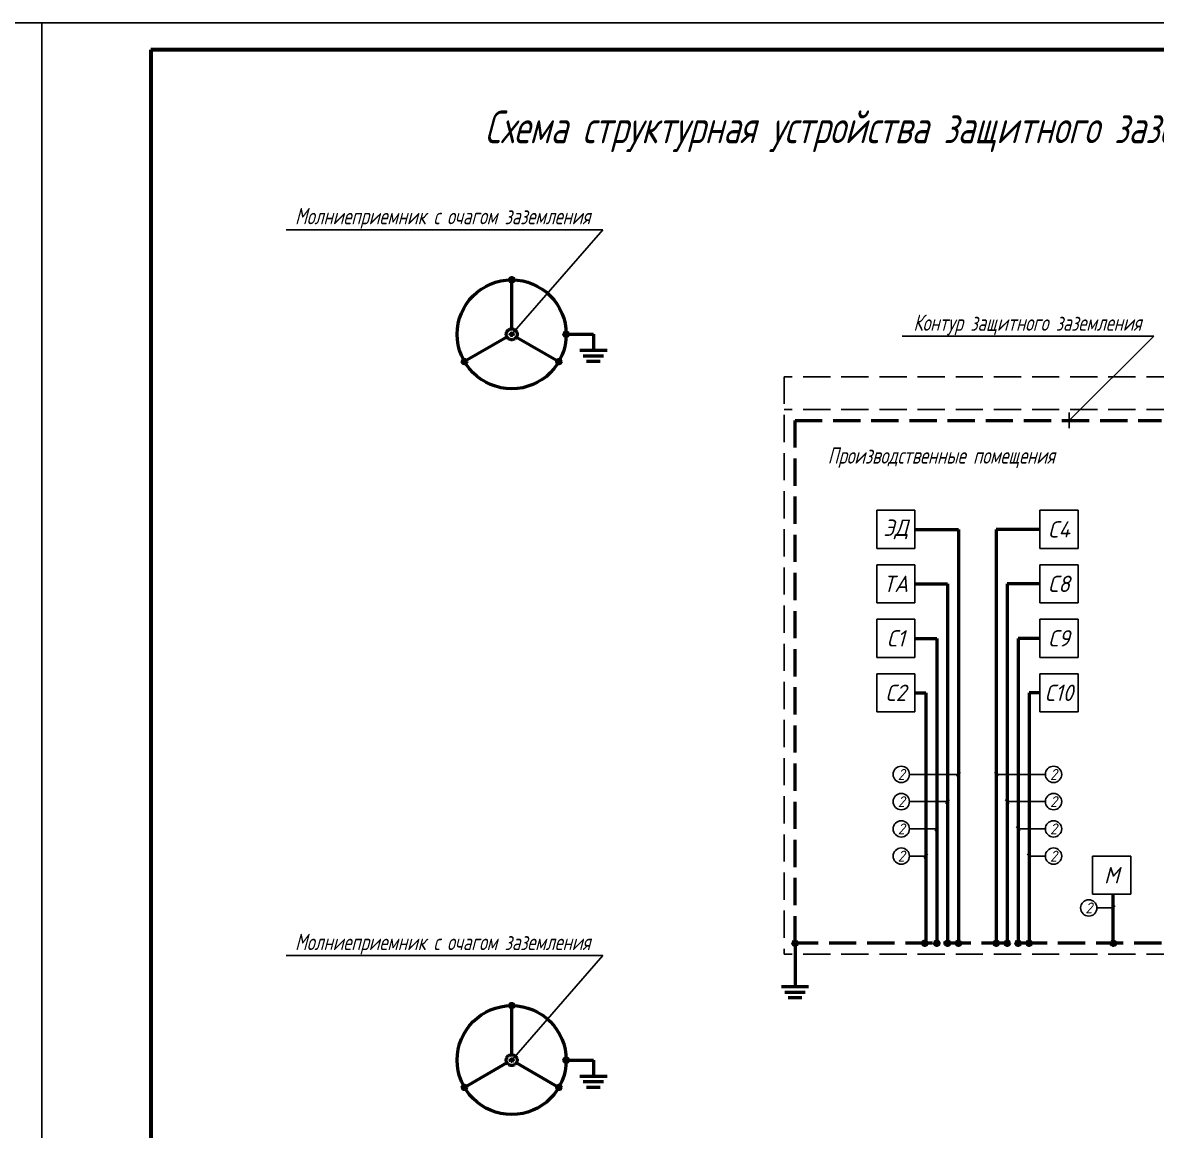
# Model space of a CAD drawing. Header units: millimetres. Extents: x 6735 to 13224, y -12144 to -9633.
# Drawn here: x 9253.6 to 9461.7, y -9836.7 to -9633.4 of the extents above; entities that cross this region are included whole.
import ezdxf
from ezdxf import colors
from ezdxf.entities.mleader import LeaderData, LeaderLine
from ezdxf.math import Vec2, Vec3

# ---------------------------------------------------------------- set-up
doc = ezdxf.new("R2010")
doc.units = ezdxf.units.MM
doc.linetypes.add('gost5', pattern=[7, 5, -2, 0])
doc.linetypes.add('gost6', pattern=[12, 8, -1.5, 1, -1.5])
for name, color, linetype, lineweight in [('Заземление (Вновь)', 6, 'gost6', 50), ('Линия выноска', 137, 'Continuous', 25), ('Рамка толстая', 7, 'Continuous', 60), ('Рамка тонкая', 5, 'Continuous', 25), ('Текст', 2, 'Continuous', 25)]:
    doc.layers.add(name, color=color, linetype=linetype, lineweight=lineweight)
doc.styles.add('Simplex', font='simplex.shx', dxfattribs={"width": 0.7, "oblique": 15})

# ---------------------------------------------------------------- blocks, each defined once
blk = doc.blocks.new('A$C54FF5821')
at = {"layer": 'Рамка толстая'}
for p, q in [((20, 589), (20, 5)), ((415, 589), (20, 589))]:
    blk.add_line(p, q, dxfattribs=at)
at = {"layer": 'Рамка тонкая'}
for p, q in [((420, 594), (0, 594)), ((0, 594), (0, 0))]:
    blk.add_line(p, q, dxfattribs=at)
blk = doc.blocks.new('A$C191D409F')
at = {"layer": 'Рамка тонкая'}
for p, q in [((1682, 594), (0, 594)), ((1682, 0), (1682, 594))]:
    blk.add_line(p, q, dxfattribs=at)
blk = doc.blocks.new('_Oblique')
at = {"color": 0, "lineweight": -2}
blk.add_line((-0.5, -0.5), (0.5, 0.5), dxfattribs=at)
blk = doc.blocks.new('_None')

msp = doc.modelspace()

# ---------------------------------------------------------------- hatches: boundary and pattern name
at = {"layer": 'Заземление (Вновь)', "linetype": 'ByBlock'}
h = msp.add_hatch(color=256, dxfattribs=at)
h.paths.add_polyline_path([(9343.35387, -9680.16428), (9343.35387, -9680.56428), (9343.75387, -9680.56428, 0.414213562)])
h.paths.add_polyline_path([(9343.35387, -9680.16428, 0.414213562), (9342.95387, -9680.56428), (9343.35387, -9680.56428)])
h.paths.add_polyline_path([(9343.75387, -9680.56428), (9343.35387, -9680.56428), (9342.95387, -9680.56428, 1)])
at = {"layer": 'Заземление (Вновь)'}
h = msp.add_hatch(color=256, dxfattribs=at)
edge = h.paths.add_edge_path()
edge.add_arc((9343.35387, -9690.56428), 0.40452, 0, 360)
at = {"layer": 'Заземление (Вновь)', "linetype": 'ByBlock'}
h = msp.add_hatch(color=256, dxfattribs=at)
h.paths.add_polyline_path([(9353.35387, -9690.16428), (9353.35387, -9690.56428), (9353.75387, -9690.56428, 0.414213562)])
h.paths.add_polyline_path([(9353.35387, -9690.16428, 0.414213562), (9352.95387, -9690.56428), (9353.35387, -9690.56428)])
h.paths.add_polyline_path([(9353.75387, -9690.56428), (9353.35387, -9690.56428), (9352.95387, -9690.56428, 1)])
h = msp.add_hatch(color=256, dxfattribs=at)
h.paths.add_polyline_path([(9334.69362, -9695.16428), (9334.69362, -9695.56428), (9335.09362, -9695.56428, 0.414213562)])
h.paths.add_polyline_path([(9334.69362, -9695.16428, 0.414213562), (9334.29362, -9695.56428), (9334.69362, -9695.56428)])
h.paths.add_polyline_path([(9335.09362, -9695.56428), (9334.69362, -9695.56428), (9334.29362, -9695.56428, 1)])
h = msp.add_hatch(color=256, dxfattribs=at)
h.paths.add_polyline_path([(9352.01412, -9695.16428), (9352.01412, -9695.56428), (9352.41412, -9695.56428, 0.414213562)])
h.paths.add_polyline_path([(9352.01412, -9695.16428, 0.414213562), (9351.61412, -9695.56428), (9352.01412, -9695.56428)])
h.paths.add_polyline_path([(9352.41412, -9695.56428), (9352.01412, -9695.56428), (9351.61412, -9695.56428, 1)])
h = msp.add_hatch(color=256, dxfattribs=at)
h.paths.add_polyline_path([(9395.35387, -9801.95746), (9395.35387, -9802.35746), (9395.75387, -9802.35746, 0.414213562)])
h.paths.add_polyline_path([(9395.35387, -9801.95746, 0.414213562), (9394.95387, -9802.35746), (9395.35387, -9802.35746)])
h.paths.add_polyline_path([(9395.75387, -9802.35746), (9395.35387, -9802.35746), (9394.95387, -9802.35746, 1)])
h = msp.add_hatch(color=256, dxfattribs=at)
h.paths.add_polyline_path([(9419.17671, -9801.95746), (9419.17671, -9802.35746), (9419.57671, -9802.35746, 0.414213562)])
h.paths.add_polyline_path([(9419.17671, -9801.95746, 0.414213562), (9418.77671, -9802.35746), (9419.17671, -9802.35746)])
h.paths.add_polyline_path([(9419.57671, -9802.35746), (9419.17671, -9802.35746), (9418.77671, -9802.35746, 1)])
h = msp.add_hatch(color=256, dxfattribs=at)
h.paths.add_polyline_path([(9421.35387, -9801.95746), (9421.35387, -9802.35746), (9421.75387, -9802.35746, 0.414213562)])
h.paths.add_polyline_path([(9421.35387, -9801.95746, 0.414213562), (9420.95387, -9802.35746), (9421.35387, -9802.35746)])
h.paths.add_polyline_path([(9421.75387, -9802.35746), (9421.35387, -9802.35746), (9420.95387, -9802.35746, 1)])
h = msp.add_hatch(color=256, dxfattribs=at)
h.paths.add_polyline_path([(9423.35387, -9801.95746), (9423.35387, -9802.35746), (9423.75387, -9802.35746, 0.414213562)])
h.paths.add_polyline_path([(9423.35387, -9801.95746, 0.414213562), (9422.95387, -9802.35746), (9423.35387, -9802.35746)])
h.paths.add_polyline_path([(9423.75387, -9802.35746), (9423.35387, -9802.35746), (9422.95387, -9802.35746, 1)])
h = msp.add_hatch(color=256, dxfattribs=at)
h.paths.add_polyline_path([(9425.35387, -9801.95746), (9425.35387, -9802.35746), (9425.75387, -9802.35746, 0.414213562)])
h.paths.add_polyline_path([(9425.35387, -9801.95746, 0.414213562), (9424.95387, -9802.35746), (9425.35387, -9802.35746)])
h.paths.add_polyline_path([(9425.75387, -9802.35746), (9425.35387, -9802.35746), (9424.95387, -9802.35746, 1)])
h = msp.add_hatch(color=256, dxfattribs=at)
h.paths.add_polyline_path([(9432.29996, -9801.95746), (9432.29996, -9802.35746), (9432.69996, -9802.35746, 0.414213562)])
h.paths.add_polyline_path([(9432.29996, -9801.95746, 0.414213562), (9431.89996, -9802.35746), (9432.29996, -9802.35746)])
h.paths.add_polyline_path([(9432.69996, -9802.35746), (9432.29996, -9802.35746), (9431.89996, -9802.35746, 1)])
h = msp.add_hatch(color=256, dxfattribs=at)
h.paths.add_polyline_path([(9434.29996, -9801.95746), (9434.29996, -9802.35746), (9434.69996, -9802.35746, 0.414213562)])
h.paths.add_polyline_path([(9434.29996, -9801.95746, 0.414213562), (9433.89996, -9802.35746), (9434.29996, -9802.35746)])
h.paths.add_polyline_path([(9434.69996, -9802.35746), (9434.29996, -9802.35746), (9433.89996, -9802.35746, 1)])
h = msp.add_hatch(color=256, dxfattribs=at)
h.paths.add_polyline_path([(9436.29996, -9801.95746), (9436.29996, -9802.35746), (9436.69996, -9802.35746, 0.414213562)])
h.paths.add_polyline_path([(9436.29996, -9801.95746, 0.414213562), (9435.89996, -9802.35746), (9436.29996, -9802.35746)])
h.paths.add_polyline_path([(9436.69996, -9802.35746), (9436.29996, -9802.35746), (9435.89996, -9802.35746, 1)])
h = msp.add_hatch(color=256, dxfattribs=at)
h.paths.add_polyline_path([(9438.29996, -9801.95746), (9438.29996, -9802.35746), (9438.69996, -9802.35746, 0.414213562)])
h.paths.add_polyline_path([(9438.29996, -9801.95746, 0.414213562), (9437.89996, -9802.35746), (9438.29996, -9802.35746)])
h.paths.add_polyline_path([(9438.69996, -9802.35746), (9438.29996, -9802.35746), (9437.89996, -9802.35746, 1)])
at = {"layer": 'Заземление (Вновь)', "linetype": 'gost5', "lineweight": 50}
h = msp.add_hatch(color=256, dxfattribs=at)
h.paths.add_polyline_path([(9453.77165, -9801.95746), (9453.77165, -9802.35746), (9454.17165, -9802.35746, 0.414213562)])
h.paths.add_polyline_path([(9453.77165, -9801.95746, 0.414213562), (9453.37165, -9802.35746), (9453.77165, -9802.35746)])
h.paths.add_polyline_path([(9454.17165, -9802.35746), (9453.77165, -9802.35746), (9453.37165, -9802.35746, 1)])
at = {"layer": 'Заземление (Вновь)', "linetype": 'ByBlock'}
h = msp.add_hatch(color=256, dxfattribs=at)
h.paths.add_polyline_path([(9343.35387, -9813.40331), (9343.35387, -9813.80331), (9343.75387, -9813.80331, 0.414213562)])
h.paths.add_polyline_path([(9343.35387, -9813.40331, 0.414213562), (9342.95387, -9813.80331), (9343.35387, -9813.80331)])
h.paths.add_polyline_path([(9343.75387, -9813.80331), (9343.35387, -9813.80331), (9342.95387, -9813.80331, 1)])
at = {"layer": 'Заземление (Вновь)'}
h = msp.add_hatch(color=256, dxfattribs=at)
edge = h.paths.add_edge_path()
edge.add_arc((9343.35387, -9823.80331), 0.40452, 0, 360)
at = {"layer": 'Заземление (Вновь)', "linetype": 'ByBlock'}
h = msp.add_hatch(color=256, dxfattribs=at)
h.paths.add_polyline_path([(9353.35387, -9823.40331), (9353.35387, -9823.80331), (9353.75387, -9823.80331, 0.414213562)])
h.paths.add_polyline_path([(9353.35387, -9823.40331, 0.414213562), (9352.95387, -9823.80331), (9353.35387, -9823.80331)])
h.paths.add_polyline_path([(9353.75387, -9823.80331), (9353.35387, -9823.80331), (9352.95387, -9823.80331, 1)])
h = msp.add_hatch(color=256, dxfattribs=at)
h.paths.add_polyline_path([(9334.69362, -9828.40331), (9334.69362, -9828.80331), (9335.09362, -9828.80331, 0.414213562)])
h.paths.add_polyline_path([(9334.69362, -9828.40331, 0.414213562), (9334.29362, -9828.80331), (9334.69362, -9828.80331)])
h.paths.add_polyline_path([(9335.09362, -9828.80331), (9334.69362, -9828.80331), (9334.29362, -9828.80331, 1)])
h = msp.add_hatch(color=256, dxfattribs=at)
h.paths.add_polyline_path([(9352.01412, -9828.40331), (9352.01412, -9828.80331), (9352.41412, -9828.80331, 0.414213562)])
h.paths.add_polyline_path([(9352.01412, -9828.40331, 0.414213562), (9351.61412, -9828.80331), (9352.01412, -9828.80331)])
h.paths.add_polyline_path([(9352.41412, -9828.80331), (9352.01412, -9828.80331), (9351.61412, -9828.80331, 1)])

# ---------------------------------------------------------------- linework, layer by layer
for p, q in [((9343.35387, -9689.56428), (9343.35387, -9680.56428)), ((9342.48784, -9691.06428), (9334.69362, -9695.56428)), ((9344.2199, -9691.06428), (9352.01412, -9695.56428)), ((9353.35387, -9690.56428), (9358.35387, -9690.56428)), ((9358.35387, -9690.56428), (9358.35387, -9693.56428)), ((9360.85387, -9693.56428), (9355.85387, -9693.56428)), ((9360.22887, -9694.56428), (9356.47887, -9694.56428)), ((9359.60387, -9695.56428), (9357.10387, -9695.56428)), ((9395.35387, -9802.35746), (9395.35387, -9810.35746)), ((9397.85387, -9810.35746), (9392.85387, -9810.35746)), ((9397.22887, -9811.35746), (9393.47887, -9811.35746)), ((9343.35387, -9822.80331), (9343.35387, -9813.80331)), ((9396.60387, -9812.35746), (9394.10387, -9812.35746)), ((9342.48784, -9824.30331), (9334.69362, -9828.80331)), ((9344.2199, -9824.30331), (9352.01412, -9828.80331)), ((9353.35387, -9823.80331), (9358.35387, -9823.80331)), ((9358.35387, -9823.80331), (9358.35387, -9826.80331)), ((9360.85387, -9826.80331), (9355.85387, -9826.80331)), ((9360.22887, -9827.80331), (9356.47887, -9827.80331)), ((9359.60387, -9828.80331), (9357.10387, -9828.80331))]:
    msp.add_line(p, q, dxfattribs=at)
at = {"layer": 'Заземление (Вновь)', "linetype": 'gost5', "lineweight": 50}
for p, q in [((9395.35387, -9802.35746), (9395.35387, -9706.35746)), ((9395.35387, -9706.35746), (9462.60387, -9706.35746)), ((9462.60387, -9802.35746), (9395.35387, -9802.35746))]:
    msp.add_line(p, q, dxfattribs=at)
at = {"layer": 'Заземление (Вновь)', "color": 2, "linetype": 'ByBlock', "lineweight": 50}
for p, q in [((9417.35387, -9726.37441), (9425.35387, -9726.37441)), ((9425.35387, -9726.37441), (9425.35387, -9802.35746)), ((9440.29996, -9726.37441), (9432.29996, -9726.37441)), ((9432.29996, -9726.37441), (9432.29996, -9802.35746)), ((9417.35387, -9736.37441), (9423.35387, -9736.37441)), ((9423.35387, -9736.37441), (9423.35387, -9802.35746)), ((9440.29996, -9736.37441), (9434.29996, -9736.37441)), ((9434.29996, -9736.37441), (9434.29996, -9802.35746)), ((9417.35387, -9746.37441), (9421.35387, -9746.37441)), ((9421.35387, -9746.37441), (9421.35387, -9802.35746)), ((9440.29996, -9746.37441), (9436.29996, -9746.37441)), ((9436.29996, -9746.37441), (9436.29996, -9802.35746)), ((9417.35387, -9756.37441), (9419.35387, -9756.37441)), ((9419.35387, -9756.37441), (9419.35387, -9802.35746)), ((9440.29996, -9756.37441), (9438.29996, -9756.37441)), ((9438.29996, -9756.37441), (9438.29996, -9802.35746)), ((9453.77165, -9802.35746), (9453.77165, -9793.35746))]:
    msp.add_line(p, q, dxfattribs=at)
at = {"layer": 'Заземление (Вновь)', "linetype": 'ByBlock'}
for centre, radius in [((9343.35387, -9690.56428), 10), ((9343.35387, -9680.56428), 0.4), ((9353.35387, -9690.56428), 0.4), ((9334.69362, -9695.56428), 0.4), ((9352.01412, -9695.56428), 0.4), ((9395.35387, -9802.35746), 0.4), ((9419.17671, -9802.35746), 0.4), ((9421.35387, -9802.35746), 0.4), ((9423.35387, -9802.35746), 0.4), ((9425.35387, -9802.35746), 0.4), ((9432.29996, -9802.35746), 0.4), ((9434.29996, -9802.35746), 0.4), ((9436.29996, -9802.35746), 0.4), ((9438.29996, -9802.35746), 0.4), ((9343.35387, -9823.80331), 10), ((9343.35387, -9813.80331), 0.4), ((9353.35387, -9823.80331), 0.4), ((9334.69362, -9828.80331), 0.4), ((9352.01412, -9828.80331), 0.4)]:
    msp.add_circle(centre, radius, dxfattribs=at)
at = {"layer": 'Заземление (Вновь)'}
for centre, radius in [((9343.35387, -9690.56428), 1), ((9343.35387, -9690.56428), 0.25), ((9343.35387, -9823.80331), 1), ((9343.35387, -9823.80331), 0.25)]:
    msp.add_circle(centre, radius, dxfattribs=at)
at = {"layer": 'Заземление (Вновь)', "linetype": 'gost5', "lineweight": 50}
msp.add_circle((9453.77165, -9802.35746), 0.4, dxfattribs=at)
at = {"layer": 'Рамка тонкая', "linetype": 'gost5'}
for p, q in [((9393.35387, -9698.35746), (9393.35387, -9804.35746)), ((9555.85387, -9698.35746), (9393.35387, -9698.35746)), ((9555.85387, -9704.35746), (9393.35387, -9704.35746)), ((9555.85387, -9804.35746), (9393.35387, -9804.35746))]:
    msp.add_line(p, q, dxfattribs=at)
at = {"layer": 'Рамка тонкая'}
for p, q in [((9410.35387, -9722.87441), (9410.35387, -9729.87441)), ((9417.35387, -9722.87441), (9410.35387, -9722.87441)), ((9417.35387, -9729.87441), (9417.35387, -9722.87441)), ((9440.29996, -9722.87441), (9440.29996, -9729.87441)), ((9447.29996, -9722.87441), (9440.29996, -9722.87441)), ((9447.29996, -9729.87441), (9447.29996, -9722.87441)), ((9410.35387, -9729.87441), (9417.35387, -9729.87441)), ((9440.29996, -9729.87441), (9447.29996, -9729.87441)), ((9410.35387, -9732.87441), (9410.35387, -9739.87441)), ((9417.35387, -9732.87441), (9410.35387, -9732.87441)), ((9417.35387, -9739.87441), (9417.35387, -9732.87441)), ((9440.29996, -9732.87441), (9440.29996, -9739.87441)), ((9447.29996, -9732.87441), (9440.29996, -9732.87441)), ((9447.29996, -9739.87441), (9447.29996, -9732.87441)), ((9410.35387, -9739.87441), (9417.35387, -9739.87441)), ((9440.29996, -9739.87441), (9447.29996, -9739.87441)), ((9410.35387, -9742.87441), (9410.35387, -9749.87441)), ((9417.35387, -9742.87441), (9410.35387, -9742.87441)), ((9417.35387, -9749.87441), (9417.35387, -9742.87441)), ((9440.29996, -9742.87441), (9440.29996, -9749.87441)), ((9447.29996, -9742.87441), (9440.29996, -9742.87441)), ((9447.29996, -9749.87441), (9447.29996, -9742.87441)), ((9410.35387, -9749.87441), (9417.35387, -9749.87441)), ((9440.29996, -9749.87441), (9447.29996, -9749.87441)), ((9410.35387, -9752.87441), (9410.35387, -9759.87441)), ((9417.35387, -9752.87441), (9410.35387, -9752.87441)), ((9417.35387, -9759.87441), (9417.35387, -9752.87441)), ((9440.29996, -9752.87441), (9447.29996, -9752.87441)), ((9440.29996, -9759.87441), (9440.29996, -9752.87441)), ((9447.29996, -9752.87441), (9447.29996, -9759.87441)), ((9410.35387, -9759.87441), (9417.35387, -9759.87441)), ((9447.29996, -9759.87441), (9440.29996, -9759.87441)), ((9416.35573, -9771.35296), (9425.35387, -9771.35296)), ((9425.70742, -9770.9994), (9425.00032, -9771.70651)), ((9431.94641, -9770.9994), (9432.65352, -9771.70651)), ((9441.2981, -9771.35296), (9432.29996, -9771.35296)), ((9416.35573, -9776.35296), (9423.35387, -9776.35296)), ((9423.70742, -9775.9994), (9423.00032, -9776.70651)), ((9433.94641, -9775.9994), (9434.65352, -9776.70651)), ((9441.2981, -9776.35296), (9434.29996, -9776.35296)), ((9421.70742, -9780.9994), (9421.00032, -9781.70651)), ((9435.94641, -9780.9994), (9436.65352, -9781.70651)), ((9416.35573, -9781.35296), (9421.35387, -9781.35296)), ((9441.2981, -9781.35296), (9436.29996, -9781.35296)), ((9416.35573, -9786.35296), (9419.35573, -9786.35296)), ((9419.70742, -9786.0039), (9419.00032, -9786.71101)), ((9437.94641, -9786.0039), (9438.65352, -9786.71101)), ((9441.2981, -9786.35296), (9438.2981, -9786.35296)), ((9449.95915, -9786.35746), (9449.95915, -9793.35746)), ((9456.95915, -9786.35746), (9449.95915, -9786.35746)), ((9456.95915, -9793.35746), (9456.95915, -9786.35746)), ((9449.95915, -9793.35746), (9456.95915, -9793.35746)), ((9454.12334, -9795.5084), (9453.41624, -9796.21551)), ((9450.77165, -9795.85746), (9453.77165, -9795.85746))]:
    msp.add_line(p, q, dxfattribs=at)
for centre in [(9414.85573, -9771.35296), (9442.7981, -9771.35296), (9414.85573, -9776.35296), (9442.7981, -9776.35296), (9414.85573, -9781.35296), (9442.7981, -9781.35296), (9414.85573, -9786.35296), (9442.7981, -9786.35296), (9449.27165, -9795.85746)]:
    msp.add_circle(centre, 1.5, dxfattribs=at)

# ---------------------------------------------------------------- block references
for name, p in [('A$C191D409F', (7575.10387, -10227.35746)), ('A$C54FF5821', (9257.10387, -10227.35746))]:
    msp.add_blockref(name, p)

# ---------------------------------------------------------------- texts
at = {"layer": 'Текст', "style": 'Simplex'}
for s, width, heights, insert, char_height, attachment_point in [('\\pi61.271;Схема структурная устройства защитного заземления и молниезащиты', 395, [4.67962], (9277.10387, -9649.49321), 6, 1), ('\\pi8.0088;Производственные помещения', 71.25, [4.67962], (9393.35387, -9711.31389), 3, 1), ('\\pxqc;{\\Q15;\\W0.9;2}', 2, [0], (9414.85573, -9771.35296), 2, 5), ('\\pxqc;{\\Q15;\\W0.9;2}', 2, [0], (9442.7981, -9771.35296), 2, 5), ('\\pxqc;{\\Q15;\\W0.9;2}', 2, [0], (9414.85573, -9776.35296), 2, 5), ('\\pxqc;{\\Q15;\\W0.9;2}', 2, [0], (9442.7981, -9776.35296), 2, 5), ('\\pxqc;{\\Q15;\\W0.9;2}', 2, [0], (9414.85573, -9781.35296), 2, 5), ('\\pxqc;{\\Q15;\\W0.9;2}', 2, [0], (9442.7981, -9781.35296), 2, 5), ('\\pxqc;{\\Q15;\\W0.9;2}', 2, [0], (9414.85573, -9786.35296), 2, 5), ('\\pxqc;{\\Q15;\\W0.9;2}', 2, [0], (9442.7981, -9786.35296), 2, 5), ('\\pxqc;{\\Q15;\\W0.9;2}', 2, [0], (9449.27165, -9795.85746), 2, 5)]:
    msp.add_mtext_dynamic_manual_height_columns(s, width=width, gutter_width=12.5, heights=heights, dxfattribs=dict(at, insert=insert, char_height=char_height, attachment_point=attachment_point))
at = {"layer": 'Текст', "lineweight": 30, "char_height": 3, "attachment_point": 5, "style": 'Simplex'}
for s, insert in [('{\\W0.9;ЭД}', (9413.85387, -9726.37441)), ('{\\W0.9;С4}', (9443.79996, -9726.37441)), ('{\\W0.9;ТА}', (9413.85387, -9736.37441)), ('{\\W0.9;С8}', (9443.79996, -9736.37441)), ('{\\W0.9;С1}', (9413.85387, -9746.37441)), ('{\\W0.9;С9}', (9443.79996, -9746.37441)), ('{\\W0.9;С2}', (9413.85387, -9756.37441)), ('{\\W0.9;С10}', (9443.79996, -9756.37441)), ('{\\W0.9;М}', (9453.45915, -9789.85746))]:
    msp.add_mtext_dynamic_manual_height_columns(s, width=10.2727067, gutter_width=12.5, heights=[0], dxfattribs=dict(at, insert=insert))

# ---------------------------------------------------------------- leaders
at = {"layer": 'Линия выноска'}
ml = msp.add_multileader_mtext('Standard', dxfattribs=at)
ml.set_content('\\pxsm0.75;Молниеприемник с очагом заземления', color=2, style='Simplex')
ml.set_leader_properties()
ml.set_arrow_properties(name='NONE')
ml.build(insert=Vec2(0, 0))
ml.multileader.update_dxf_attribs({"text_left_attachment_type": 6, "text_right_attachment_type": 6, "dogleg_length": 0.62405, "arrow_head_size": 2})
ctx = ml.context
ctx.base_point, ctx.char_height, ctx.arrow_head_size, ctx.plane_origin = Vec3(9292.64138, -9671.37534), 3, 2, Vec3(9126.28891, -9785.7103)
ctx.left_attachment, ctx.right_attachment, ctx.text_align_type = 6, 6, 2
notes = []
notes.append((ctx, [(0, (1, 1, 0), (9360.0893, -9671.37534), (-1, 0), 0.31202, [(0, [(9343.35387, -9690.56428)], 0, [])])]))
ctx.mtext.insert, ctx.mtext.alignment, ctx.mtext.flow_direction = Vec3(9357.77728, -9667.37534), 3, 5
ml = msp.add_multileader_mtext('Standard', dxfattribs=at)
ml.set_content('\\pxsm0.75;Контур защитного заземления', color=2, style='Simplex')
ml.set_leader_properties()
ml.set_arrow_properties(name='OBLIQUE')
ml.build(insert=Vec2(0, 0))
ml.multileader.update_dxf_attribs({"text_left_attachment_type": 6, "text_right_attachment_type": 6, "dogleg_length": 0.62405, "arrow_head_size": 2})
ctx = ml.context
ctx.base_point, ctx.char_height, ctx.arrow_head_size, ctx.plane_origin = Vec3(9405.48123, -9690.92555), 3, 2, Vec3(9279.67207, -9789.75707)
ctx.left_attachment, ctx.right_attachment, ctx.text_align_type = 6, 6, 2
notes.append((ctx, [(0, (1, 1, 0), (9461.22915, -9690.92555), (-1, 0), 0.31202, [(0, [(9445.67474, -9706.35746)], 0, [])])]))
ctx.mtext.insert, ctx.mtext.alignment, ctx.mtext.flow_direction = Vec3(9458.91713, -9686.92555), 3, 5
ml = msp.add_multileader_mtext('Standard', dxfattribs=at)
ml.set_content('\\pxsm0.75;Молниеприемник с очагом заземления', color=2, style='Simplex')
ml.set_leader_properties()
ml.set_arrow_properties(name='NONE')
ml.build(insert=Vec2(0, 0))
ml.multileader.update_dxf_attribs({"text_left_attachment_type": 6, "text_right_attachment_type": 6, "dogleg_length": 0.62405, "arrow_head_size": 2})
ctx = ml.context
ctx.base_point, ctx.char_height, ctx.arrow_head_size, ctx.plane_origin = Vec3(9292.64138, -9804.61436), 3, 2, Vec3(9126.28891, -9918.94932)
ctx.left_attachment, ctx.right_attachment, ctx.text_align_type = 6, 6, 2
notes.append((ctx, [(0, (1, 1, 0), (9360.0893, -9804.61436), (-1, 0), 0.31202, [(0, [(9343.35387, -9823.80331)], 0, [])])]))
ctx.mtext.insert, ctx.mtext.alignment, ctx.mtext.flow_direction = Vec3(9357.77728, -9800.61436), 3, 5
for ctx, leaders in notes:
    for number, flags, end, landing, length, lines in leaders:
        leader = LeaderData()
        leader.index, (leader.has_last_leader_line, leader.has_dogleg_vector, leader.attachment_direction) = number, flags
        leader.last_leader_point, leader.dogleg_vector, leader.dogleg_length = Vec3(end), Vec3(landing), length
        for number, points, colour, breaks in lines:
            line = LeaderLine()
            line.index, line.vertices, line.color, line.breaks = number, Vec3.list(points), colors.encode_raw_color(colour), breaks
            leader.lines.append(line)
        ctx.leaders.append(leader)

doc.saveas('drawing.dxf')
